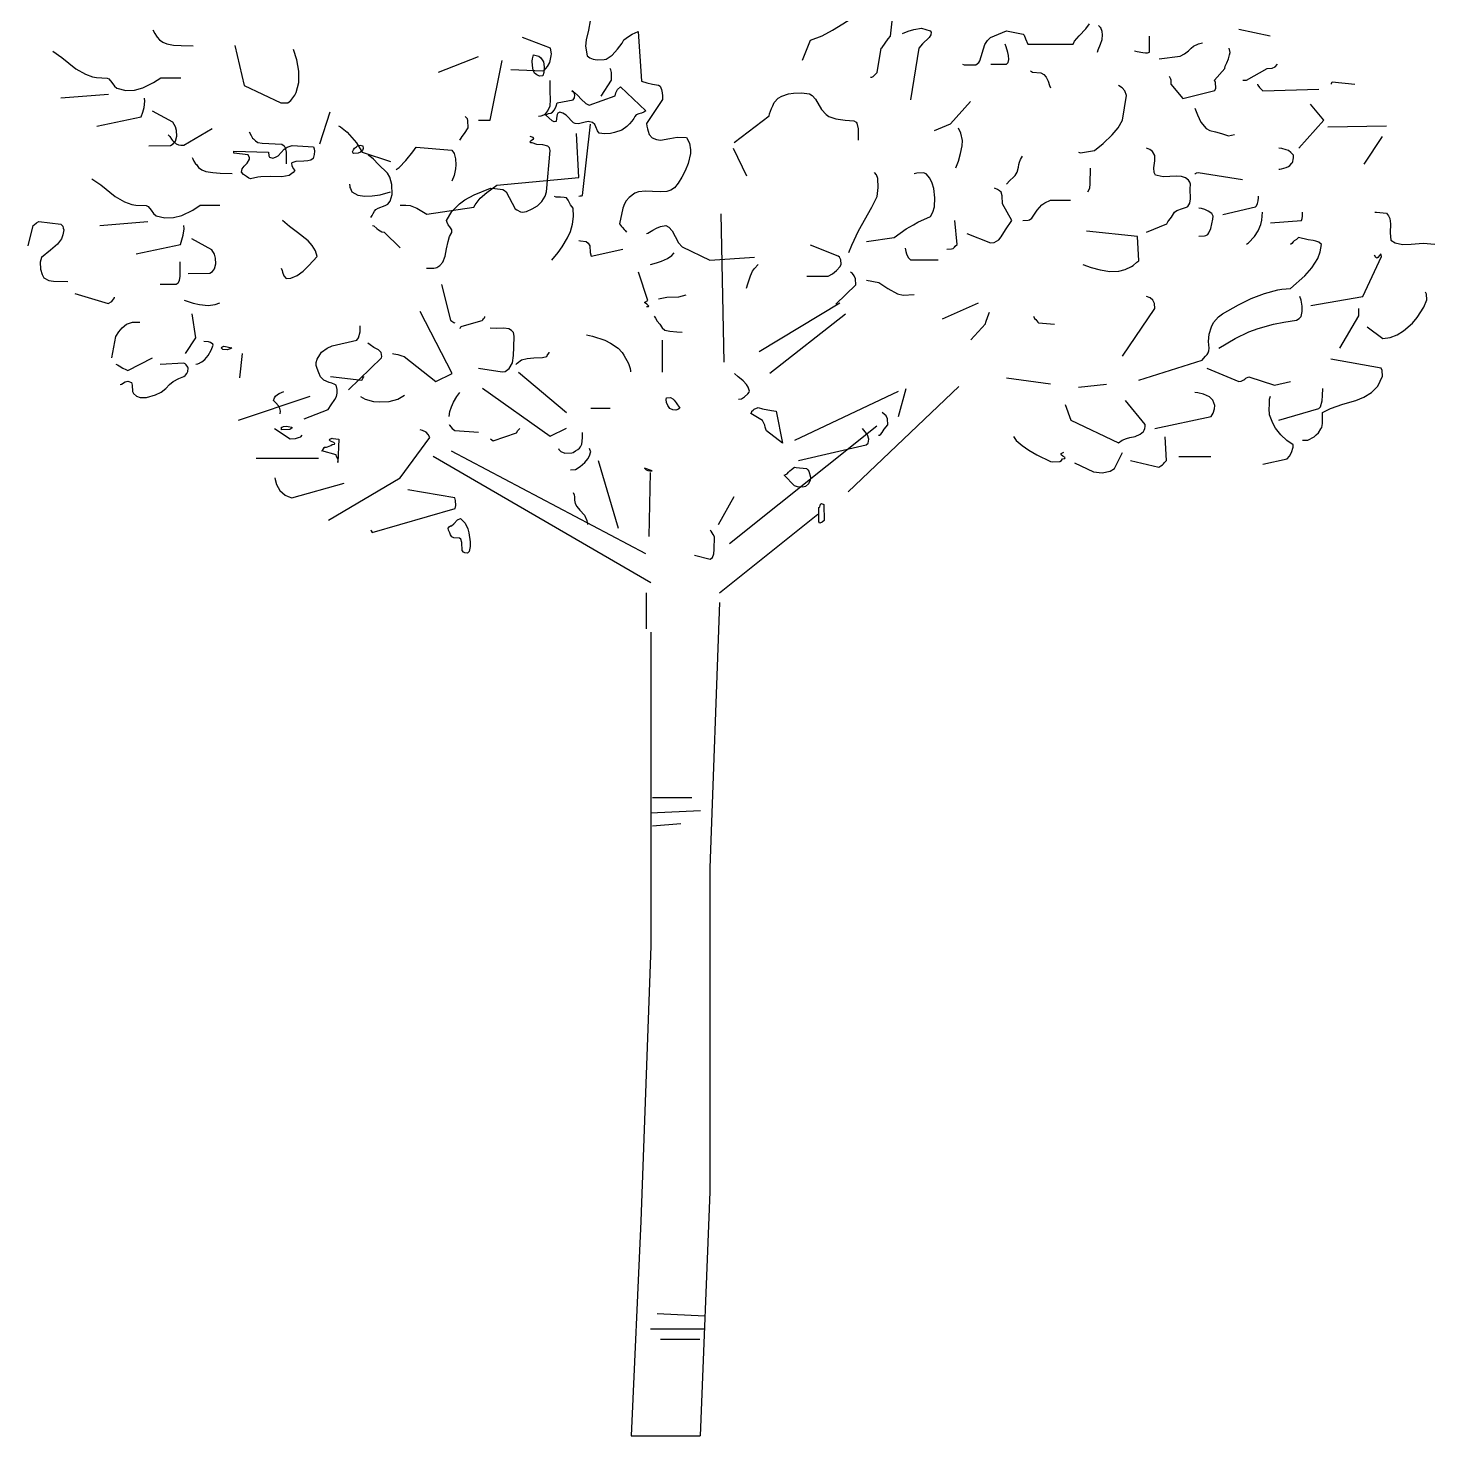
# Model space of a CAD drawing. Header units: metres. Extents: x -2.4 to 3.2, y 0 to 10.5.
# Drawn here: x -2.3 to 2.78, y 0 to 5.08 of the extents above; entities that cross this region are included whole.
import ezdxf

# ---------------------------------------------------------------- set-up
doc = ezdxf.new("R2010")
doc.units = ezdxf.units.M
doc.header["$LTSCALE"] = 0.2

msp = doc.modelspace()

# ---------------------------------------------------------------- linework, layer by layer
at = {"ltscale": 0.1}
msp.add_line((-0.1242, 0), (0.1242, 0), dxfattribs=at)
at = {"flags": 128}
for points in [[(0.4937, 4.964), (0.5226, 5.0363), (0.5649, 5.0508), (0.6027, 5.0719), (0.6394, 5.0941), (0.6928, 5.1286), (0.7306, 5.1497), (0.7717, 5.1653), (0.7929, 5.1697), (0.8407, 5.1753), (0.8585, 5.1853), (0.8752, 5.1987), (0.8896, 5.2153), (0.9085, 5.2431), (0.9207, 5.2754), (0.9263, 5.2999), (0.9274, 5.3254), (0.9841, 5.4122), (0.983, 5.4322), (0.9797, 5.4411), (0.8407, 5.4111), (0.7684, 5.3544)], [(0.7395, 4.9017), (0.7439, 4.9028), (0.7484, 4.9051), (0.7584, 4.914), (0.7639, 4.9195), (0.7773, 5.0063), (0.7817, 5.0096), (0.7917, 5.0252), (0.8029, 5.0407), (0.8118, 5.0496), (0.8207, 5.1364)], [(-0.2725, 5.1052), (-0.2781, 5.0719), (-0.287, 5.0374), (-0.2892, 5.0141), (-0.2825, 4.9796), (-0.2736, 4.9718), (-0.2614, 4.9673), (-0.247, 4.9651), (-0.2214, 4.9662), (-0.2147, 4.9673), (-0.1925, 4.9818), (-0.1736, 5.0029), (-0.1569, 5.0252), (-0.1502, 5.0374), (-0.1424, 5.043), (-0.1302, 5.0519), (-0.1202, 5.0574), (-0.099, 5.0674), (-0.0868, 4.8884), (-0.0679, 4.8817), (-0.0468, 4.8773), (-0.0256, 4.8739), (-0.0201, 4.8695), (-0.0145, 4.8572), (-0.0123, 4.8461), (-0.0112, 4.835), (-0.0112, 4.8217), (-0.069, 4.7349), (-0.0679, 4.7249), (-0.0657, 4.716), (-0.0635, 4.7071), (-0.059, 4.696), (-0.0479, 4.6838), (-0.0334, 4.6771), (-0.0179, 4.6749), (0.0155, 4.6804), (0.0422, 4.686), (0.0756, 4.6849), (0.0867, 4.6637), (0.09, 4.6404), (0.09, 4.627), (0.0811, 4.5903), (0.0711, 4.5648), (0.0589, 4.5414), (0.0455, 4.5203), (0.0322, 4.5025), (0.0188, 4.4947), (0.0044, 4.4903), (-0.0201, 4.4891), (-0.0468, 4.4903), (-0.0724, 4.4914), (-0.0979, 4.4891), (-0.1113, 4.4836), (-0.1313, 4.468), (-0.1424, 4.4558), (-0.148, 4.4458), (-0.1546, 4.4302), (-0.1658, 4.3735), (-0.1591, 4.3635), (-0.1558, 4.3601), (-0.1491, 4.3524), (-0.1458, 4.349), (-0.1413, 4.3435)], [(1.0709, 4.9496), (1.0776, 4.9473), (1.1198, 4.9473), (1.1298, 4.9551), (1.1343, 4.9607), (1.1521, 5.0207), (1.161, 5.0341), (1.1721, 5.0452), (1.2299, 5.0697), (1.29, 5.0574), (1.2933, 5.0541), (1.2989, 5.0407), (1.3066, 5.0218), (1.4701, 5.0218), (1.4757, 5.0318), (1.4924, 5.0508), (1.5168, 5.0763), (1.5291, 5.0941)], [(1.558, 4.9929), (1.5613, 5.0007), (1.5691, 5.0218), (1.5747, 5.0385), (1.5769, 5.0552), (1.5758, 5.0674), (1.5702, 5.0808), (1.5669, 5.083), (1.5658, 5.0852), (1.5624, 5.0886)], [(-1.8498, 5.0727), (-1.8432, 5.0594), (-1.8376, 5.0505), (-1.8343, 5.0471), (-1.8265, 5.0371), (-1.8143, 5.0282), (-1.7998, 5.0227), (-1.7753, 5.0182), (-1.7486, 5.016), (-1.7053, 5.0149)], [(-0.5583, 4.9295), (-0.4427, 4.9251), (-0.4382, 4.9262), (-0.426, 4.9407), (-0.4182, 4.9551), (-0.4127, 4.9796), (-0.4115, 4.9862), (-0.4149, 5.0063), (-0.5161, 5.0452)], [(0.8551, 5.0596), (0.8752, 5.0685), (0.8952, 5.0741), (0.923, 5.0786), (0.9552, 5.0697), (0.9586, 5.0652), (0.9574, 5.0552), (0.9508, 5.0452), (0.9274, 5.0229), (0.9141, 5.0063), (0.884, 4.8205)], [(1.6925, 4.9974), (1.7014, 4.9951), (1.7215, 4.9907), (1.7315, 4.9896), (1.7393, 4.9896), (1.7459, 4.9929), (1.7459, 5.0496)], [(2.0684, 5.0752), (2.1819, 5.0508)], [(-2.2113, 4.996), (-2.179, 4.9737), (-2.1279, 4.9326), (-2.0934, 4.9126), (-2.0678, 4.9037), (-2.0534, 4.9015), (-2.0155, 4.8992), (-2.0089, 4.8959), (-1.9977, 4.8826), (-1.9889, 4.8703), (-1.98, 4.8625), (-1.9477, 4.8547), (-1.9166, 4.8559), (-1.8865, 4.8636), (-1.8476, 4.8826), (-1.8209, 4.9003), (-1.7498, 4.9003)], [(-1.554, 5.0171), (-1.5206, 4.8725), (-1.3883, 4.8102), (-1.3627, 4.8102), (-1.3527, 4.818), (-1.3382, 4.8369), (-1.3327, 4.8469), (-1.3238, 4.8836), (-1.3238, 4.9236), (-1.3304, 4.9648), (-1.3427, 5.0026)], [(-0.4808, 4.9448), (-0.4819, 4.9603), (-0.4808, 4.9681), (-0.4764, 4.9826), (-0.4574, 4.9781), (-0.4497, 4.9715), (-0.4408, 4.957), (-0.4385, 4.9392), (-0.4397, 4.9192), (-0.443, 4.907), (-0.4552, 4.9058), (-0.4652, 4.9103), (-0.473, 4.917), (-0.4775, 4.927), (-0.4808, 4.9448), (-0.4808, 4.9448)], [(1.1732, 4.9496), (1.2299, 4.9496), (1.2366, 4.9551), (1.2388, 4.9662), (1.2377, 4.9807), (1.2344, 4.9907), (1.2288, 5.0118), (1.2255, 5.0218)], [(1.7804, 4.9685), (1.8571, 4.9785), (1.8727, 4.9862), (1.8872, 4.9974), (1.8961, 5.0063), (1.905, 5.0141), (1.9227, 5.0229), (1.9372, 5.0263)], [(1.8171, 4.9062), (1.8215, 4.8962), (1.8227, 4.8928), (1.8227, 4.8773), (1.866, 4.825), (1.9817, 4.8539), (1.985, 4.8628), (1.9839, 4.8828), (1.9806, 4.8917), (2.0184, 4.934), (2.0195, 4.9418), (2.0251, 4.954), (2.0306, 4.9685), (2.0351, 4.9829), (2.0373, 4.9918), (2.034, 5.0063)], [(-0.8197, 4.9206), (-0.6751, 4.9774)], [(-0.6751, 4.7471), (-0.6329, 4.7471), (-0.5895, 4.9629)], [(-0.2325, 4.8339), (-0.1947, 4.8917), (-0.1958, 4.9195), (-0.198, 4.9284), (-0.2002, 4.934)], [(2.0829, 4.8917), (2.0962, 4.8917), (2.1707, 4.934), (2.1885, 4.9351), (2.1997, 4.9395), (2.2074, 4.9496)], [(-0.4583, 4.7616), (-0.4494, 4.7627), (-0.4449, 4.7638), (-0.4371, 4.7672), (-0.4327, 4.7716), (-0.4249, 4.7805), (-0.4171, 4.7994), (-0.4149, 4.8205), (-0.416, 4.8517), (-0.416, 4.8906)], [(1.3167, 4.9251), (1.3233, 4.9206), (1.3545, 4.9184), (1.3645, 4.9117), (1.3734, 4.9017), (1.38, 4.8873), (1.3856, 4.8717), (1.3889, 4.8639)], [(2.1352, 4.8773), (2.1363, 4.8762), (2.1374, 4.8728), (2.1429, 4.865), (2.1552, 4.8528), (2.3576, 4.8595)], [(2.401, 4.8773), (2.4032, 4.8795), (2.4043, 4.8817), (2.4054, 4.885), (2.4866, 4.8773)], [(-2.1824, 4.8281), (-2.01, 4.8414)], [(-2.0522, 4.7257), (-1.8921, 4.7591), (-1.8865, 4.7758), (-1.8821, 4.7925), (-1.8788, 4.8158), (-1.8799, 4.8269)], [(-0.4241, 4.7713), (-0.4141, 4.7724), (-0.4085, 4.7757), (-0.4007, 4.7846), (-0.3952, 4.798), (-0.3907, 4.8091), (-0.334, 4.8202), (-0.3284, 4.828), (-0.3273, 4.8369), (-0.3284, 4.8425), (-0.3329, 4.8491), (-0.3385, 4.8525), (-0.3284, 4.8469), (-0.3162, 4.8358), (-0.3051, 4.8224), (-0.2873, 4.8069), (-0.2762, 4.8013), (-0.1816, 4.8347), (-0.1794, 4.8458), (-0.1739, 4.858), (-0.1627, 4.8669), (-0.0715, 4.7802), (-0.0782, 4.7757), (-0.0871, 4.7724), (-0.0971, 4.7702), (-0.106, 4.7668), (-0.1105, 4.7602), (-0.1149, 4.7535), (-0.1216, 4.7435), (-0.1305, 4.7335), (-0.1394, 4.7246), (-0.1583, 4.7112), (-0.185, 4.7023), (-0.1983, 4.699), (-0.2206, 4.6979), (-0.2395, 4.7001), (-0.2461, 4.709), (-0.2517, 4.7235), (-0.255, 4.7312), (-0.2639, 4.739), (-0.2795, 4.7424), (-0.284, 4.7413), (-0.2906, 4.7401), (-0.2995, 4.7379), (-0.314, 4.7335), (-0.3262, 4.7346), (-0.3329, 4.7379), (-0.3585, 4.7646), (-0.3707, 4.7724), (-0.3818, 4.7757), (-0.3885, 4.7724), (-0.3918, 4.7679), (-0.3929, 4.7613), (-0.3941, 4.7535), (-0.3952, 4.7424), (-0.4018, 4.7413), (-0.4096, 4.7446), (-0.433, 4.7668), (-0.4285, 4.7679), (-0.4274, 4.7691), (-0.4241, 4.7702), (-0.4241, 4.7713), (-0.4241, 4.7713)], [(0.2479, 4.666), (0.3736, 4.7627), (0.3747, 4.7694), (0.3825, 4.7894), (0.3869, 4.7983), (0.3914, 4.8105), (0.4058, 4.8261), (0.4192, 4.8339), (0.4437, 4.8417), (0.4615, 4.845), (0.4904, 4.8461), (0.5193, 4.8417), (0.5293, 4.8361), (0.5404, 4.8228), (0.5627, 4.7861), (0.5793, 4.7672), (0.5893, 4.7605), (0.6138, 4.7516), (0.6483, 4.7471), (0.6794, 4.7449), (0.6872, 4.7394), (0.6905, 4.736), (0.695, 4.716), (0.695, 4.6749)], [(1.4901, 4.6315), (1.4968, 4.6293), (1.548, 4.6371), (1.5791, 4.6626), (1.6114, 4.6938), (1.6336, 4.7193), (1.6492, 4.7471), (1.6636, 4.8361), (1.657, 4.8528), (1.6469, 4.8639), (1.6347, 4.8717)], [(-1.8643, 4.6546), (-1.7864, 4.6557), (-1.7764, 4.6612), (-1.7687, 4.6713), (-1.7642, 4.689), (-1.7653, 4.7102), (-1.7687, 4.7235), (-1.7787, 4.7402), (-1.851, 4.7791)], [(-1.2478, 4.6615), (-1.21, 4.7772)], [(0.9708, 4.7093), (1.0275, 4.7338), (1.0998, 4.815)], [(1.9094, 4.7905), (1.9194, 4.7661), (1.9316, 4.7394), (1.9506, 4.7171), (1.9639, 4.7093), (1.9839, 4.7049), (2.0062, 4.6993), (2.0206, 4.6938), (2.0306, 4.6904), (2.0529, 4.6949)], [(2.2853, 4.6459), (2.3754, 4.7471), (2.3276, 4.805)], [(-1.18, 4.7271), (-1.1733, 4.7227), (-1.1489, 4.7038), (-1.1155, 4.6649), (-1.0944, 4.6315), (-0.9932, 4.5981)], [(-0.7429, 4.6749), (-0.7374, 4.6826), (-0.7341, 4.6882), (-0.7252, 4.6993), (-0.7129, 4.7193), (-0.714, 4.746), (-0.7151, 4.7516), (-0.7229, 4.7605)], [(-0.3137, 4.4725), (-0.3081, 4.4736), (-0.3037, 4.4747), (-0.3003, 4.4758), (-0.2714, 4.7327)], [(2.3898, 4.7227), (2.6011, 4.7271)], [(-1.7953, 4.6945), (-1.792, 4.6912), (-1.7886, 4.6879), (-1.7831, 4.679), (-1.7797, 4.6734), (-1.7664, 4.6612), (-1.7575, 4.6578), (-1.7497, 4.6567), (-1.7386, 4.6567), (-1.6363, 4.7168)], [(-1.5025, 4.7049), (-1.4958, 4.6915), (-1.4903, 4.6826), (-1.4869, 4.6793), (-1.4803, 4.6726), (-1.4714, 4.6671), (-1.4558, 4.6637), (-1.3846, 4.6604), (-1.3768, 4.6548), (-1.3724, 4.6471), (-1.3691, 4.6315), (-1.3691, 4.5892)], [(-0.9579, 4.4399), (-0.9379, 4.441), (-0.9212, 4.4388), (-0.8978, 4.4299), (-0.8611, 4.4076), (-0.6921, 4.4332), (-0.6877, 4.4421), (-0.6687, 4.4655), (-0.6454, 4.4866), (-0.6087, 4.5122), (-0.3129, 4.54), (-0.3218, 4.699)], [(-0.8631, 4.2133), (-0.8364, 4.2133), (-0.8308, 4.2145), (-0.8252, 4.2156), (-0.8141, 4.2222), (-0.8041, 4.2345), (-0.7952, 4.2567), (-0.7908, 4.2834), (-0.7852, 4.309), (-0.7796, 4.3268), (-0.7708, 4.3423), (-0.7719, 4.3512), (-0.7785, 4.3624), (-0.7841, 4.369), (-0.7885, 4.3779), (-0.7908, 4.3857), (-0.7708, 4.418), (-0.7441, 4.4447), (-0.724, 4.4591), (-0.6907, 4.478), (-0.6317, 4.5014), (-0.6162, 4.5003), (-0.5873, 4.4969), (-0.5817, 4.4936), (-0.575, 4.488), (-0.5428, 4.4269), (-0.5372, 4.4235), (-0.5239, 4.4169), (-0.5161, 4.4146), (-0.5016, 4.418), (-0.4816, 4.4269), (-0.4627, 4.438), (-0.4471, 4.4536), (-0.4349, 4.4725), (-0.4293, 4.488), (-0.416, 4.6371), (-0.4193, 4.6471), (-0.4249, 4.6537), (-0.4427, 4.6582), (-0.4649, 4.6593), (-0.4816, 4.6649), (-0.4861, 4.6649), (-0.4894, 4.6693), (-0.4849, 4.6738), (-0.4772, 4.6793), (-0.476, 4.6815), (-0.4783, 4.6849), (-0.4883, 4.6882)], [(1.0475, 4.5748), (1.0564, 4.5992), (1.0642, 4.627), (1.0698, 4.6548), (1.0709, 4.6738), (1.0653, 4.7004), (1.0564, 4.7182)], [(2.5211, 4.5881), (2.5867, 4.6882)], [(-1.5584, 4.6356), (-1.4328, 4.6312), (-1.4316, 4.6189), (-1.4294, 4.6134), (-1.4172, 4.61), (-1.4072, 4.6134), (-1.3983, 4.6189), (-1.376, 4.6423), (-1.366, 4.6501), (-1.3471, 4.6556), (-1.2704, 4.6512), (-1.2682, 4.6434), (-1.2671, 4.6356), (-1.2682, 4.6234), (-1.2715, 4.6089), (-1.2804, 4.6022), (-1.2915, 4.6), (-1.3049, 4.5989), (-1.3338, 4.5978), (-1.3482, 4.5933), (-1.3505, 4.5911), (-1.3493, 4.5833), (-1.3438, 4.5722), (-1.3382, 4.5655), (-1.3438, 4.5578), (-1.3582, 4.5478), (-1.3849, 4.5422), (-1.4272, 4.5433), (-1.4606, 4.5422), (-1.4717, 4.5411), (-1.4973, 4.5355), (-1.5039, 4.5377), (-1.5128, 4.5433), (-1.5228, 4.5511), (-1.5306, 4.5589), (-1.5284, 4.5711), (-1.5206, 4.5811), (-1.5095, 4.5922), (-1.5017, 4.6067), (-1.5017, 4.6111), (-1.5062, 4.6223), (-1.5584, 4.6278), (-1.5584, 4.6356), (-1.5584, 4.6356)], [(-1.1258, 4.6401), (-1.1225, 4.6456), (-1.1158, 4.6512), (-1.1114, 4.6545), (-1.1025, 4.6567), (-1.0925, 4.6545), (-1.0913, 4.6445), (-1.0936, 4.6378), (-1.1014, 4.6312), (-1.1091, 4.6278), (-1.1247, 4.6267), (-1.128, 4.6278), (-1.1303, 4.6323), (-1.1258, 4.6401), (-1.1258, 4.6401)], [(-0.9723, 4.5689), (-0.9612, 4.5767), (-0.9379, 4.6011), (-0.9123, 4.6334), (-0.9001, 4.6501), (-0.7711, 4.6389), (-0.7633, 4.6267), (-0.7577, 4.6078), (-0.7566, 4.5856), (-0.7577, 4.5711), (-0.7633, 4.5478), (-0.7711, 4.5266)], [(0.2435, 4.6459), (0.2913, 4.5459)], [(1.7348, 4.3435), (1.8082, 4.3735), (1.8127, 4.3802), (1.816, 4.3857), (1.8249, 4.3968), (1.836, 4.4157), (1.8449, 4.4213), (1.8649, 4.428), (1.8794, 4.4335), (1.8838, 4.4358), (1.8916, 4.448), (1.8938, 4.4636), (1.8927, 4.4992), (1.8938, 4.5158), (1.8916, 4.5236), (1.8872, 4.5303), (1.876, 4.5392), (1.8616, 4.5436), (1.8449, 4.5447), (1.8193, 4.5436), (1.7949, 4.5425), (1.7737, 4.547), (1.7682, 4.5492), (1.7626, 4.5581), (1.7615, 4.5748), (1.7659, 4.6004), (1.7648, 4.6193), (1.757, 4.6337), (1.7526, 4.6371), (1.747, 4.6415), (1.7348, 4.6459)], [(2.213, 4.5703), (2.2163, 4.5703), (2.2219, 4.5714), (2.2308, 4.5737), (2.2397, 4.5759), (2.2475, 4.5803), (2.2519, 4.5837), (2.2597, 4.5915), (2.2619, 4.5948), (2.2631, 4.5981), (2.2642, 4.6048), (2.2653, 4.6115), (2.2653, 4.6204), (2.2564, 4.6304), (2.2475, 4.6371), (2.2397, 4.6404), (2.223, 4.6448), (2.213, 4.6459)], [(-1.7086, 4.6123), (-1.7063, 4.6078), (-1.7019, 4.5989), (-1.6963, 4.59), (-1.693, 4.5867), (-1.6852, 4.5767), (-1.673, 4.5678), (-1.6585, 4.5622), (-1.634, 4.5578), (-1.6074, 4.5555), (-1.564, 4.5544)], [(-1.0635, 4.3965), (-1.0591, 4.4032), (-1.0558, 4.4099), (-1.0502, 4.4187), (-1.0457, 4.4243), (-1.0368, 4.4299), (-1.0124, 4.4388), (-1.0024, 4.4443), (-0.9935, 4.4554), (-0.9868, 4.4788), (-0.9879, 4.5144), (-0.9957, 4.5411), (-1.0035, 4.5555), (-1.0368, 4.5889), (-1.0546, 4.6067), (-1.0669, 4.6167), (-1.0735, 4.6212)], [(1.2299, 4.5158), (1.2421, 4.5292), (1.2555, 4.5414), (1.2611, 4.547), (1.2688, 4.5592), (1.2733, 4.5781), (1.2744, 4.587), (1.2766, 4.5959), (1.28, 4.6048), (1.2877, 4.617)], [(1.5235, 4.488), (1.5302, 4.5014), (1.5324, 4.5169), (1.5335, 4.5737)], [(-2.07, 4.5355), (-2.0377, 4.5133), (-1.9866, 4.4721), (-1.9521, 4.4521), (-1.9265, 4.4432), (-1.9121, 4.441), (-1.8743, 4.4388), (-1.8676, 4.4354), (-1.8565, 4.4221), (-1.8476, 4.4099), (-1.8387, 4.4021), (-1.8064, 4.3943), (-1.7753, 4.3954), (-1.7453, 4.4032), (-1.7063, 4.4221), (-1.6796, 4.4399), (-1.6085, 4.4399)], [(0.6616, 4.2701), (0.6716, 4.2967), (0.6961, 4.3479), (0.7439, 4.4335), (0.7628, 4.4713), (0.7673, 4.5047), (0.7662, 4.537), (0.7606, 4.5503), (0.7539, 4.5581)], [(0.725, 4.309), (0.8251, 4.3234), (0.8685, 4.3546), (0.8941, 4.369), (0.9107, 4.379), (0.9563, 4.3991), (0.9641, 4.4146), (0.9697, 4.4346), (0.9719, 4.4669), (0.9675, 4.5003), (0.9619, 4.5203), (0.953, 4.5381), (0.9397, 4.5536), (0.9308, 4.557), (0.9063, 4.5559), (0.8974, 4.5536)], [(1.9094, 4.5548), (1.9127, 4.5548), (1.9161, 4.557), (1.9216, 4.5581), (2.0818, 4.5325)], [(-1.1411, 4.5158), (-1.14, 4.508), (-1.1389, 4.5036), (-1.1366, 4.5003), (-1.1344, 4.4947), (-1.1322, 4.488), (-1.1111, 4.4769), (-1.0855, 4.4725), (-1.0588, 4.4736), (-1.0299, 4.478), (-0.9932, 4.488)], [(-0.4104, 4.2423), (-0.3882, 4.2701), (-0.3737, 4.2901), (-0.3537, 4.3223), (-0.3437, 4.3457), (-0.3359, 4.3713), (-0.3326, 4.3991), (-0.3337, 4.4291), (-0.3426, 4.4413), (-0.3493, 4.4536), (-0.3515, 4.458), (-0.3571, 4.4669), (-0.3659, 4.468), (-0.3793, 4.4691), (-0.3949, 4.4691), (-0.4004, 4.4713)], [(1.0865, 4.3379), (1.1721, 4.3045), (1.1854, 4.3056), (1.2021, 4.3157), (1.211, 4.3257), (1.2266, 4.3512), (1.2499, 4.3857), (1.2155, 4.4447), (1.2143, 4.4747), (1.211, 4.4869), (1.2043, 4.4925), (1.1977, 4.4969), (1.1865, 4.5014)], [(2.0106, 4.4068), (2.1285, 4.4346), (2.1318, 4.438), (2.1363, 4.4469), (2.1385, 4.4558), (2.1396, 4.4669), (2.1396, 4.4725)], [(1.2889, 4.3857), (1.3078, 4.3868), (1.3133, 4.3879), (1.3211, 4.3935), (1.3411, 4.4224), (1.3578, 4.4413), (1.3689, 4.4491), (1.3889, 4.458), (1.4612, 4.458)], [(1.9239, 4.329), (1.945, 4.3301), (1.9494, 4.3312), (1.9561, 4.3346), (1.9606, 4.3401), (1.9672, 4.3557), (1.975, 4.3902), (1.9761, 4.4013), (1.9706, 4.4102), (1.9583, 4.4191), (1.9461, 4.4246), (1.9339, 4.428), (1.9239, 4.4291)], [(-2.3002, 4.2942), (-2.2824, 4.3665), (-2.2779, 4.3698), (-2.2702, 4.3765), (-2.2613, 4.382), (-2.1823, 4.372), (-2.1756, 4.3643), (-2.1734, 4.3576), (-2.1712, 4.3509), (-2.1745, 4.3331), (-2.1801, 4.3187), (-2.1945, 4.2998), (-2.219, 4.2775), (-2.2524, 4.2519), (-2.2568, 4.2353), (-2.2557, 4.2097), (-2.2501, 4.1908), (-2.2435, 4.1785), (-2.2257, 4.1685), (-2.209, 4.1663), (-2.1567, 4.1652)], [(-2.0411, 4.3676), (-1.8687, 4.3809)], [(-1.3869, 4.2133), (-1.3835, 4.2044), (-1.3824, 4.1989), (-1.378, 4.1855), (-1.3691, 4.1755), (-1.3524, 4.1766), (-1.329, 4.1867), (-1.3079, 4.2022), (-1.2868, 4.2222), (-1.2578, 4.2556), (-1.2634, 4.2756), (-1.2756, 4.2945), (-1.2901, 4.3112), (-1.3279, 4.3423), (-1.3568, 4.3635), (-1.3824, 4.3857)], [(0.2108, 3.8736), (0.2009, 4.4091)], [(1.0142, 4.2812), (1.032, 4.2823), (1.0375, 4.2845), (1.042, 4.289), (1.0453, 4.2923), (1.052, 4.299), (1.0431, 4.3857)], [(2.0962, 4.3001), (2.1029, 4.3045), (2.1252, 4.3279), (2.1385, 4.3479), (2.1474, 4.3701), (2.1518, 4.3868), (2.1541, 4.4157)], [(2.183, 4.3768), (2.2942, 4.3857), (2.2975, 4.3924), (2.2986, 4.4002), (2.2986, 4.4146)], [(2.5589, 4.4157), (2.5655, 4.4146), (2.6011, 4.4113), (2.6089, 4.4024), (2.6134, 4.3924), (2.6156, 4.3735), (2.6145, 4.3401), (2.6167, 4.3145), (2.6323, 4.3045), (2.659, 4.299), (2.6901, 4.3001), (2.7335, 4.3034), (2.7757, 4.3001)], [(-1.911, 4.2653), (-1.7508, 4.2986), (-1.7453, 4.3153), (-1.7408, 4.332), (-1.7375, 4.3554), (-1.7386, 4.3665)], [(-1.723, 4.1941), (-1.6452, 4.1952), (-1.6352, 4.2008), (-1.6274, 4.2108), (-1.6229, 4.2286), (-1.624, 4.2497), (-1.6274, 4.2631), (-1.6374, 4.2797), (-1.7097, 4.3187)], [(-1.058, 4.3676), (-1.0524, 4.3654), (-1.0424, 4.3565), (-1.0357, 4.3509), (-1.0235, 4.3442), (-1.0157, 4.3431), (-0.9579, 4.2864)], [(-0.069, 4.3379), (-0.0646, 4.339), (-0.0457, 4.3501), (-0.0323, 4.3579), (-0.019, 4.3635), (0.001, 4.3668), (0.0111, 4.3613), (0.0233, 4.3479), (0.0344, 4.3268), (0.0466, 4.3045), (0.06, 4.2901), (0.1601, 4.2423), (0.3202, 4.2523)], [(1.5057, 4.2267), (1.5357, 4.2156), (1.568, 4.2067), (1.6025, 4.2011), (1.6358, 4.2022), (1.6581, 4.2078), (1.6814, 4.2189), (1.687, 4.2222), (1.7003, 4.2345), (1.707, 4.24), (1.7026, 4.3279), (1.5191, 4.3468)], [(1.707, 3.8085), (1.9361, 3.8808), (1.9405, 3.8875), (1.9483, 3.8953), (1.9539, 3.902), (1.9572, 3.9075), (1.9606, 3.9153), (1.9617, 3.9242), (1.9594, 3.9487), (1.9617, 3.9754), (1.9695, 4.0009), (1.9772, 4.0176), (1.995, 4.0376), (2.0095, 4.0488), (2.0673, 4.081), (2.1129, 4.1032), (2.1607, 4.1221), (2.2086, 4.1344), (2.2241, 4.1377), (2.2553, 4.1399), (2.3064, 4.1855), (2.332, 4.2145), (2.3531, 4.2478), (2.362, 4.2723), (2.3665, 4.299), (2.3565, 4.3068), (2.3465, 4.3101), (2.3364, 4.3134), (2.3187, 4.3157), (2.2842, 4.3234), (2.2764, 4.3168), (2.2686, 4.3112), (2.2642, 4.3079), (2.2597, 4.3023), (2.2553, 4.299)], [(-0.3137, 4.3134), (-0.307, 4.3123), (-0.287, 4.309), (-0.2792, 4.3034), (-0.2736, 4.2934), (-0.2725, 4.2701), (-0.2681, 4.2567), (-0.1546, 4.2812)], [(-0.0546, 4.2267), (-0.0323, 4.2322), (-0.0145, 4.2378), (0.0066, 4.2478), (0.0222, 4.2589), (0.0311, 4.2689)], [(0.5093, 4.1844), (0.5871, 4.1844), (0.6027, 4.1922), (0.6171, 4.2044), (0.6294, 4.2189), (0.6338, 4.2278), (0.6327, 4.2434), (0.6272, 4.2523), (0.6227, 4.2567), (0.5226, 4.2956)], [(0.864, 4.2856), (0.8674, 4.2734), (0.8696, 4.2645), (0.8752, 4.2512), (0.884, 4.2434), (0.9841, 4.2434)], [(-1.8242, 4.1552), (-1.7664, 4.1552), (-1.7586, 4.1607), (-1.7542, 4.1685), (-1.7519, 4.1841), (-1.7519, 4.2364)], [(0.2913, 4.1411), (0.2969, 4.1566), (0.3024, 4.1744), (0.3058, 4.1855), (0.3135, 4.2022), (0.3202, 4.2122), (0.3336, 4.2267)], [(2.3287, 4.0788), (2.5155, 4.111), (2.5833, 4.2556), (2.5822, 4.2623), (2.58, 4.2634), (2.5755, 4.2589), (2.57, 4.2512), (2.5667, 4.2489), (2.5622, 4.2512), (2.5578, 4.26)], [(-0.069, 4.0743), (-0.0612, 4.0754), (-0.0601, 4.0766), (-0.0679, 4.0832), (-0.0724, 4.0866), (-0.0746, 4.0877), (-0.0746, 4.091), (-0.0646, 4.0966), (-0.0979, 4.1989)], [(0.6138, 4.0832), (0.6861, 4.1533), (0.685, 4.1744), (0.6805, 4.1855), (0.6739, 4.1933), (0.6672, 4.1989)], [(0.725, 4.17), (0.7695, 4.1611), (0.8018, 4.1399), (0.8373, 4.121), (0.8574, 4.1155), (0.8974, 4.1177)], [(-2.1323, 4.1218), (-2.011, 4.0862), (-1.9977, 4.0929), (-1.9955, 4.0962), (-1.9921, 4.1018), (-1.9888, 4.1062), (-1.9888, 4.1085)], [(-0.8086, 4.1544), (-0.7763, 4.0254), (-0.7719, 4.0221), (-0.7641, 4.0176), (-0.7607, 4.0154)], [(-0.0256, 4.1021), (0.0044, 4.1088), (0.0478, 4.1099), (0.0744, 4.1166)], [(2.5311, 4.002), (2.5878, 3.9598), (2.6145, 3.9631), (2.6401, 3.9731), (2.6623, 3.9865), (2.6945, 4.0143), (2.7123, 4.0354), (2.7357, 4.0721), (2.7468, 4.0988), (2.7457, 4.1188), (2.7424, 4.1266)], [(-1.7375, 4.0974), (-1.7052, 4.0873), (-1.6819, 4.0818), (-1.6507, 4.0784), (-1.6251, 4.0818), (-1.6085, 4.0885)], [(0.3372, 3.9127), (0.629, 4.0877)], [(0.9997, 4.0298), (1.1287, 4.0877)], [(1.6492, 3.8953), (1.7648, 4.0677), (1.7637, 4.0855), (1.7582, 4.0977), (1.7481, 4.1066), (1.7348, 4.111)], [(1.9961, 3.9242), (2.0551, 3.9598), (2.104, 3.9831), (2.1385, 3.9954), (2.193, 4.0109), (2.2308, 4.0187), (2.2764, 4.0254), (2.2864, 4.031), (2.2931, 4.0387), (2.2975, 4.0565), (2.2964, 4.0766), (2.2931, 4.0977), (2.2886, 4.111)], [(2.4332, 3.9242), (2.501, 4.041), (2.501, 4.0677)], [(-1.9977, 3.8894), (-1.9832, 3.9661), (-1.9732, 3.9839), (-1.961, 3.9984), (-1.9454, 4.0106), (-1.9232, 4.0184), (-1.8976, 4.0184)], [(-1.733, 3.905), (-1.6952, 3.9617), (-1.7086, 4.0484)], [(-0.9857, 3.905), (-0.9812, 3.9038), (-0.9657, 3.9016), (-0.9512, 3.8972), (-0.9434, 3.895), (-0.8289, 3.8038), (-0.7699, 3.8327), (-0.8856, 4.0573)], [(-0.7429, 3.9965), (-0.7418, 3.9965), (-0.7385, 4.0009), (-0.7341, 4.0043), (-0.6618, 4.0243), (-0.6595, 4.0265), (-0.6573, 4.0298), (-0.654, 4.0343), (-0.6529, 4.0376), (-0.6529, 4.0387)], [(-0.0412, 4.0399), (-0.0368, 4.0332), (-0.0301, 4.0221), (-0.0212, 4.0109), (-0.0123, 3.9976), (-0.0023, 3.9898), (0.0155, 3.9854), (0.0411, 3.9831), (0.06, 3.982)], [(0.3762, 3.8346), (0.6489, 4.0487)], [(1.1009, 3.9542), (1.1543, 4.0121), (1.1554, 4.0187), (1.1632, 4.0387), (1.1687, 4.0543)], [(1.3278, 4.0399), (1.3289, 4.0376), (1.3311, 4.0321), (1.3356, 4.0276), (1.3433, 4.0187), (1.3456, 4.0154), (1.4034, 4.0109)], [(-1.3038, 3.6692), (-1.2181, 3.7026), (-1.207, 3.7204), (-1.1937, 3.7393), (-1.1881, 3.7504), (-1.1848, 3.7626), (-1.1848, 3.7748), (-1.1892, 3.7904), (-1.1937, 3.7937), (-1.2048, 3.7982), (-1.2137, 3.8004), (-1.2337, 3.8093), (-1.2448, 3.8216), (-1.2515, 3.836), (-1.257, 3.8516), (-1.2615, 3.8616), (-1.2604, 3.8727), (-1.257, 3.8849), (-1.2481, 3.9005), (-1.2415, 3.9105), (-1.2215, 3.925), (-1.2037, 3.9328), (-1.1136, 3.9539), (-1.108, 3.9617), (-1.1025, 3.9828), (-1.1025, 4.005)], [(-0.6751, 3.8519), (-0.5895, 3.8386), (-0.5795, 3.8408), (-0.565, 3.8508), (-0.5528, 3.8719), (-0.5483, 3.8986), (-0.5472, 3.9286), (-0.5461, 3.9676), (-0.5494, 3.9809), (-0.5561, 3.9887), (-0.5661, 3.9943), (-0.5839, 3.9965), (-0.6117, 3.9954), (-0.6329, 3.9965)], [(-0.2859, 3.972), (-0.2636, 3.9676), (-0.2192, 3.9531), (-0.1991, 3.9431), (-0.1713, 3.9242), (-0.1569, 3.9086), (-0.1502, 3.8997), (-0.1335, 3.8686), (-0.128, 3.8508), (-0.1268, 3.843), (-0.1268, 3.8386)], [(-1.6952, 3.8671), (-1.6885, 3.8683), (-1.6852, 3.8694), (-1.6819, 3.8705), (-1.6808, 3.8716), (-1.673, 3.8749), (-1.663, 3.8838), (-1.6507, 3.8983), (-1.6396, 3.9172), (-1.6329, 3.935), (-1.634, 3.9394), (-1.6418, 3.945), (-1.6496, 3.9472), (-1.6663, 3.9483)], [(-1.6018, 3.9283), (-1.594, 3.9316), (-1.5651, 3.9261), (-1.5707, 3.9216), (-1.5818, 3.9183), (-1.5973, 3.9194), (-1.6029, 3.9239), (-1.6018, 3.9283), (-1.6018, 3.9283)], [(-1.1447, 3.7737), (-1.0246, 3.8894), (-1.0235, 3.895), (-1.0268, 3.9083), (-1.0357, 3.9183), (-1.0524, 3.9272), (-1.0658, 3.9361), (-1.0747, 3.9428)], [(-0.0112, 3.8375), (-0.0112, 3.9531)], [(-1.9832, 3.8671), (-1.9777, 3.8638), (-1.9721, 3.8605), (-1.9588, 3.8527), (-1.9477, 3.8471), (-1.9399, 3.8438), (-1.852, 3.8894)], [(-1.9677, 3.7937), (-1.9632, 3.7949), (-1.9499, 3.8026), (-1.941, 3.8049), (-1.9276, 3.8004), (-1.9243, 3.7915), (-1.9232, 3.7682), (-1.9199, 3.7604), (-1.9087, 3.7515), (-1.8965, 3.747), (-1.8731, 3.747), (-1.8409, 3.7559), (-1.8198, 3.7659), (-1.8031, 3.7793), (-1.7897, 3.7937), (-1.7775, 3.8038), (-1.7564, 3.8149), (-1.7386, 3.8227), (-1.7341, 3.826), (-1.7319, 3.8271), (-1.7275, 3.8327), (-1.7241, 3.8405), (-1.723, 3.8527), (-1.7241, 3.856), (-1.7297, 3.8638), (-1.7341, 3.8683), (-1.7386, 3.8705), (-1.8242, 3.866)], [(-1.5362, 3.8171), (-1.5273, 3.905)], [(-0.5405, 3.8653), (-0.5361, 3.8708), (-0.5194, 3.8819), (-0.4994, 3.8875), (-0.476, 3.8897), (-0.4438, 3.8908), (-0.4282, 3.8942), (-0.4271, 3.8975), (-0.4249, 3.902), (-0.4204, 3.9075), (-0.4204, 3.9097)], [(2.2986, 3.5928), (2.3175, 3.5928), (2.3398, 3.605), (2.3476, 3.6117), (2.3554, 3.6195), (2.3643, 3.6339), (2.3676, 3.6384), (2.3709, 3.6528), (2.3709, 3.6929), (2.3987, 3.7073), (2.4443, 3.7229), (2.491, 3.7351), (2.5199, 3.7474), (2.5466, 3.7641), (2.57, 3.7874), (2.5867, 3.823), (2.5856, 3.8441), (2.5822, 3.8519), (2.3998, 3.8853)], [(-1.2089, 3.8219), (-1.0966, 3.8085), (-1.0955, 3.8097), (-1.0933, 3.813), (-1.0921, 3.8163), (-1.0899, 3.8197), (-1.0888, 3.8208), (-1.0888, 3.8219)], [(-0.5305, 3.8375), (-0.3571, 3.6929)], [(0.2635, 3.7407), (0.2735, 3.7418), (0.2846, 3.7485), (0.2969, 3.7596), (0.3013, 3.7652), (0.3024, 3.7696), (0.298, 3.7841), (0.2924, 3.793), (0.2802, 3.8063), (0.2668, 3.8174), (0.2613, 3.8208), (0.249, 3.833)], [(1.2299, 3.8174), (1.3889, 3.7952)], [(1.9528, 3.8519), (2.0684, 3.8041), (2.0773, 3.8052), (2.0862, 3.8097), (2.0896, 3.813), (2.094, 3.8163), (2.104, 3.8208), (2.1974, 3.7907), (2.2553, 3.8041)], [(-1.3905, 3.687), (-1.3894, 3.697), (-1.3916, 3.707), (-1.3972, 3.7159), (-1.4061, 3.727), (-1.415, 3.7359), (-1.4116, 3.7448), (-1.4072, 3.7515), (-1.4005, 3.7571), (-1.3949, 3.7604), (-1.3772, 3.7682)], [(-0.7808, 3.6784), (-0.7785, 3.6962), (-0.773, 3.7129), (-0.7652, 3.7296), (-0.753, 3.7496), (-0.7429, 3.7641)], [(-0.6607, 3.7796), (-0.416, 3.6072), (-0.3571, 3.6362)], [(0.4659, 3.5928), (0.8407, 3.7696)], [(0.6588, 3.4064), (1.0579, 3.7861)], [(0.8407, 3.6784), (0.8685, 3.7785)], [(1.4901, 3.7841), (1.5913, 3.7941)], [(1.7648, 3.6351), (1.9683, 3.6784), (1.9761, 3.6895), (1.9806, 3.7051), (1.9817, 3.7173), (1.975, 3.7374), (1.9628, 3.7485), (1.9405, 3.7585), (1.9205, 3.7629), (1.9094, 3.7641)], [(2.213, 3.6651), (2.3576, 3.7073), (2.3631, 3.7129), (2.3687, 3.734), (2.3698, 3.754), (2.372, 3.7785)], [(-1.5414, 3.6651), (-1.2823, 3.7507)], [(-1.1014, 3.7504), (-1.0836, 3.7404), (-1.0535, 3.7326), (-1.0313, 3.7304), (-0.9979, 3.7326), (-0.9668, 3.7404), (-0.9423, 3.7548)], [(-0.2703, 3.7084), (-0.2002, 3.7084)], [(0.0177, 3.7462), (0.0255, 3.7418), (0.0311, 3.7373), (0.0377, 3.7273), (0.0511, 3.7084), (0.0444, 3.7028), (0.0366, 3.7006), (0.0255, 3.7017), (0.0155, 3.7073), (0.0077, 3.7173), (0.0033, 3.7284), (0.0022, 3.7395), (0.0033, 3.7451), (0.0177, 3.7462), (0.0177, 3.7462)], [(0.3113, 3.6973), (0.3158, 3.7006), (0.3191, 3.7039), (0.3224, 3.7051), (0.3258, 3.7073), (0.3336, 3.7106), (0.3491, 3.7051), (0.3825, 3.6995), (0.3992, 3.6973), (0.4214, 3.5816), (0.3636, 3.6261), (0.3614, 3.6328), (0.3591, 3.6394), (0.358, 3.6472), (0.3525, 3.6583), (0.3491, 3.6639), (0.308, 3.6884), (0.3091, 3.6917), (0.3102, 3.6928), (0.3113, 3.6962), (0.3113, 3.6973), (0.3113, 3.6973)], [(1.4423, 3.7218), (1.4623, 3.6651), (1.6347, 3.5828), (1.6469, 3.5928), (1.6625, 3.5984), (1.6748, 3.6017), (1.6948, 3.6061), (1.7126, 3.6139), (1.7248, 3.6239), (1.727, 3.6284), (1.7292, 3.6351), (1.7304, 3.6417), (1.7304, 3.6495), (1.6592, 3.7351)], [(2.1552, 3.506), (2.243, 3.525), (2.2508, 3.535), (2.2586, 3.5483), (2.2642, 3.5672), (2.2642, 3.5761), (2.2419, 3.5917), (2.2197, 3.6117), (2.2008, 3.6362), (2.1908, 3.654), (2.1796, 3.684), (2.1774, 3.7073), (2.1785, 3.7185), (2.1796, 3.7407), (2.183, 3.7507)], [(0.7684, 3.6106), (0.7717, 3.6106), (0.7762, 3.6139), (0.7817, 3.6206), (0.7884, 3.6317), (0.8018, 3.6484), (0.8006, 3.6695), (0.7962, 3.6806), (0.7817, 3.6918)], [(-1.4113, 3.6351), (-1.3546, 3.5972), (-1.3357, 3.5984), (-1.3246, 3.6017), (-1.3168, 3.605), (-1.3112, 3.6106)], [(-1.386, 3.6392), (-1.3838, 3.6392), (-1.3783, 3.6414), (-1.3694, 3.6425), (-1.3616, 3.6414), (-1.3482, 3.6392), (-1.3482, 3.6358), (-1.356, 3.6314), (-1.386, 3.6303), (-1.386, 3.6392), (-1.386, 3.6392)], [(-1.217, 3.3033), (-0.9579, 3.4568), (-0.8511, 3.6025), (-0.8567, 3.6125), (-0.8645, 3.6214), (-0.8767, 3.628), (-0.8856, 3.6303)], [(-0.7808, 3.6495), (-0.7796, 3.6462), (-0.7696, 3.6351), (-0.7607, 3.6273), (-0.6751, 3.6217)], [(-0.6317, 3.5972), (-0.6273, 3.5939), (-0.6228, 3.5906), (-0.5383, 3.6184), (-0.5328, 3.6273), (-0.5261, 3.6351)], [(-0.386, 3.5628), (-0.3849, 3.5594), (-0.3782, 3.5516), (-0.3637, 3.5461), (-0.3381, 3.5472), (-0.3337, 3.5483), (-0.3248, 3.5539), (-0.317, 3.5594), (-0.3103, 3.5639), (-0.307, 3.5683), (-0.3026, 3.5783), (-0.3014, 3.5895), (-0.3003, 3.6017), (-0.3003, 3.6206)], [(0.23, 3.2193), (0.7617, 3.6443)], [(0.4792, 3.5194), (0.7239, 3.5761), (0.7306, 3.5817), (0.7339, 3.5961), (0.7284, 3.6117), (0.7206, 3.6228), (0.7106, 3.6351)], [(-1.2315, 3.5669), (-1.2237, 3.5669), (-1.2203, 3.568), (-1.2137, 3.5713), (-1.2081, 3.5736), (-1.2037, 3.5769), (-1.1948, 3.578), (-1.1937, 3.5802), (-1.197, 3.5836), (-1.2092, 3.5891), (-1.2126, 3.5925), (-1.2114, 3.5958), (-1.2037, 3.6002), (-1.2003, 3.5991), (-1.1792, 3.5958), (-1.1825, 3.5124), (-1.1814, 3.5202), (-1.1825, 3.5257), (-1.187, 3.5335), (-1.1892, 3.5391), (-1.2404, 3.5535), (-1.2381, 3.5558), (-1.2348, 3.5613), (-1.2326, 3.5647), (-1.2315, 3.5658), (-1.2315, 3.5669), (-1.2315, 3.5669)], [(-0.3426, 3.486), (-0.3248, 3.4871), (-0.3081, 3.4972), (-0.2914, 3.5116), (-0.2803, 3.525), (-0.2748, 3.5361), (-0.2703, 3.5516), (-0.2725, 3.555), (-0.2736, 3.5594), (-0.2748, 3.5628)], [(1.2555, 3.6061), (1.2655, 3.5917), (1.2866, 3.5728), (1.3111, 3.5561), (1.34, 3.5394), (1.3889, 3.5161), (1.3978, 3.5149), (1.4223, 3.5161), (1.429, 3.5194), (1.4323, 3.525), (1.4401, 3.5261), (1.4412, 3.5294), (1.4334, 3.535), (1.429, 3.5383), (1.4268, 3.5416), (1.4268, 3.5439), (1.4368, 3.5494)], [(1.6781, 3.5194), (1.7793, 3.4949), (1.7871, 3.4994), (1.7926, 3.5038), (1.796, 3.5072), (1.7993, 3.5105), (1.8026, 3.5138), (1.8071, 3.5194), (1.8026, 3.605)], [(-1.4772, 3.528), (-1.2526, 3.528)], [(-0.0532, 3.0775), (-0.8389, 3.5335)], [(-0.0718, 3.1825), (-0.7726, 3.5523)], [(-0.2436, 3.5194), (-0.1713, 3.2747)], [(1.4757, 3.5105), (1.5446, 3.4782), (1.5747, 3.4749), (1.6036, 3.4805), (1.6203, 3.4905), (1.6481, 3.5483)], [(1.8516, 3.5339), (1.9672, 3.5339)], [(-1.4105, 3.4568), (-1.4094, 3.4501), (-1.4038, 3.4323), (-1.3983, 3.4212), (-1.3916, 3.4112), (-1.3727, 3.3945), (-1.3616, 3.3889), (-1.3482, 3.3845), (-1.1603, 3.4368)], [(-0.076, 3.4913), (-0.0704, 3.4857), (-0.0638, 3.4835), (-0.0571, 3.4813), (-0.0482, 3.4813), (-0.076, 3.4913)], [(-0.059, 3.2447), (-0.0546, 3.476)], [(0.4359, 3.4704), (0.4392, 3.4715), (0.4437, 3.4771), (0.4481, 3.4815), (0.4537, 3.4871), (0.4648, 3.4949), (0.4715, 3.4938), (0.5082, 3.4904), (0.5137, 3.486), (0.5171, 3.4804), (0.5226, 3.4593), (0.5215, 3.4482), (0.5159, 3.4348), (0.5048, 3.4259), (0.4948, 3.4226), (0.4759, 3.4237), (0.4648, 3.4281), (0.4281, 3.466), (0.4314, 3.4671), (0.4325, 3.4682), (0.4359, 3.4693), (0.4359, 3.4704), (0.4359, 3.4704)], [(-1.0635, 3.2688), (-1.0624, 3.2655), (-1.0591, 3.2599), (-0.7599, 3.3456), (-0.7566, 3.3567), (-0.7577, 3.3745), (-0.761, 3.3845), (-0.9301, 3.4134)], [(-0.3337, 3.4037), (-0.3304, 3.3948), (-0.3292, 3.3882), (-0.3292, 3.3759), (-0.3259, 3.3637), (-0.3204, 3.3537), (-0.3092, 3.3403), (-0.2925, 3.3214), (-0.2837, 3.3025), (-0.2814, 3.2881)], [(0.1912, 3.2881), (0.2479, 3.3893)], [(0.5526, 3.3069), (0.5526, 3.3492), (0.556, 3.3525), (0.5593, 3.3614), (0.5627, 3.3636), (0.5704, 3.3603), (0.5716, 3.3025), (0.5649, 3.2969), (0.556, 3.2936), (0.5526, 3.298), (0.5526, 3.3069), (0.5526, 3.3069)], [(-0.7763, 3.2836), (-0.773, 3.2836), (-0.7641, 3.2902), (-0.7507, 3.3047), (-0.7407, 3.3103), (-0.7229, 3.2936), (-0.714, 3.2725), (-0.7096, 3.258), (-0.7051, 3.2257), (-0.7051, 3.2091), (-0.7085, 3.1913), (-0.7151, 3.1846), (-0.724, 3.1857), (-0.7296, 3.189), (-0.7341, 3.1946), (-0.7352, 3.2235), (-0.7385, 3.2358), (-0.7441, 3.2391), (-0.7641, 3.2402), (-0.7719, 3.2435), (-0.7763, 3.2513), (-0.7785, 3.258), (-0.783, 3.268), (-0.7841, 3.2747), (-0.7808, 3.2802), (-0.7763, 3.2836), (-0.7763, 3.2836)], [(0.1947, 3.042), (0.5491, 3.3257)], [(0.1045, 3.178), (0.1612, 3.1635), (0.169, 3.1691), (0.1745, 3.1824), (0.1756, 3.198), (0.1768, 3.2436), (0.1712, 3.2525), (0.1645, 3.2636), (0.1612, 3.2681)], [(-0.069, 2.9122), (-0.069, 3.0412)], [(0.1947, 3.0066), (0.1593, 2.0497), (0.1593, 0.8806), (0.1242, 0)], [(-0.0532, 2.9002), (-0.0532, 1.7665), (-0.0891, 0.7742), (-0.1242, 0)], [(-0.047, 2.3038), (0.0949, 2.3038)], [(-0.0544, 2.2485), (0.1259, 2.2566)], [(-0.047, 2.2014), (0.0552, 2.2095)], [(-0.0309, 0.4417), (0.142, 0.4336)], [(-0.0544, 0.3865), (0.142, 0.3865)], [(-0.0179, 0.3492), (0.124, 0.3492)]]:
    msp.add_lwpolyline(points, dxfattribs=at)

doc.saveas('drawing.dxf')
